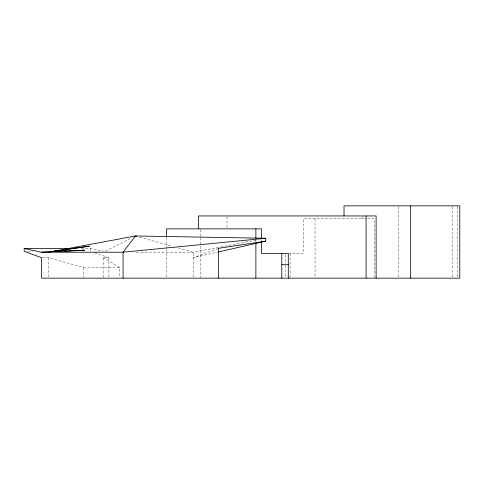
<?xml version="1.0" encoding="UTF-8"?>
<svg xmlns="http://www.w3.org/2000/svg" width="484" height="484" viewBox="0 0 484 484"><rect width="100%" height="100%" fill="white"/><g stroke="black" fill="none" stroke-linecap="round" stroke-linejoin="round"><path stroke-width="0.36" stroke-dasharray="2.42 1.81" d="M105.445 251.196L132.108 237.662M218.351 248.346L193.34 257.657L217.479 252.158M256.151 240.118L193.34 252.212L134.552 252.212M81.348 248.467L90.369 248.467L103.128 251.039M27.957 251.359L32.47 251.359M288.331 253.507L303.329 253.507L303.329 218.623L374.301 218.623L374.301 277.392M42.211 257.657L48.37 257.657L83.321 267.434L119.596 267.434L119.596 277.435M103.14 277.417L103.14 257.657L108.924 257.657L108.924 277.417M139.785 237.19L172.352 246.326M178.142 247.947L193.34 252.212L193.34 278.149M94.652 252.811L108.924 257.657M103.14 257.657L119.596 267.434M457.58 206.601L457.58 277.392M452.159 206.601L452.159 277.392M398.568 206.601L398.568 277.392M362.589 216.614L362.589 218.623M315.042 218.623L315.042 278.149M290.116 253.507L290.116 277.405M285.651 254.905L285.651 264.022M285.651 265.468L285.651 277.405M261.511 239.314L261.511 240.808M255.879 240.064L255.879 241.558M227.02 216.663L227.02 228.145M200.83 229.61L200.83 237.075M200.83 237.819L200.83 277.405M166.593 237.819L166.593 248.28M166.593 249.024L166.593 278.149M90.369 248.467L90.369 251.359M83.321 267.434L83.321 277.435M48.37 257.657L48.37 277.417"/><path stroke-width="0.73" d="M281.803 278.149L281.803 253.507M218.211 251.995L265.758 241.159L265.758 238.267L135.441 235.968L52.798 251.384M263.544 238.697L265.758 238.267L123.087 252.212L41.521 252.212L24.2 248.467L24.2 251.359L41.521 257.657L41.521 278.149L459.8 278.149L459.8 205.851L344.021 205.851L344.021 215.943M49.846 251.934L51.322 251.662M265.758 241.159L218.351 248.346L218.351 278.149M53.603 251.432L89.504 246.12L68.081 249.163M54.988 251.45L57.197 251.196M59.405 250.942L66.024 250.18L41.521 252.212L84.706 250.18L63.973 251.196M24.2 248.467L70.821 248.467M281.803 264.724L288.295 264.724M136.887 236.373L135.441 235.968L123.087 252.212L123.087 278.149M410.674 205.851L410.674 278.149M376.116 278.149L376.116 215.943L198.416 215.943L198.416 228.859M366.086 215.943L366.086 278.149M288.295 278.149L288.295 253.507L261.511 253.507L261.511 241.558M261.511 238.57L261.511 228.859L166.593 228.859L166.593 237.075M255.879 228.859L255.879 238.57M255.879 243.053L255.879 278.149"/></g></svg>
